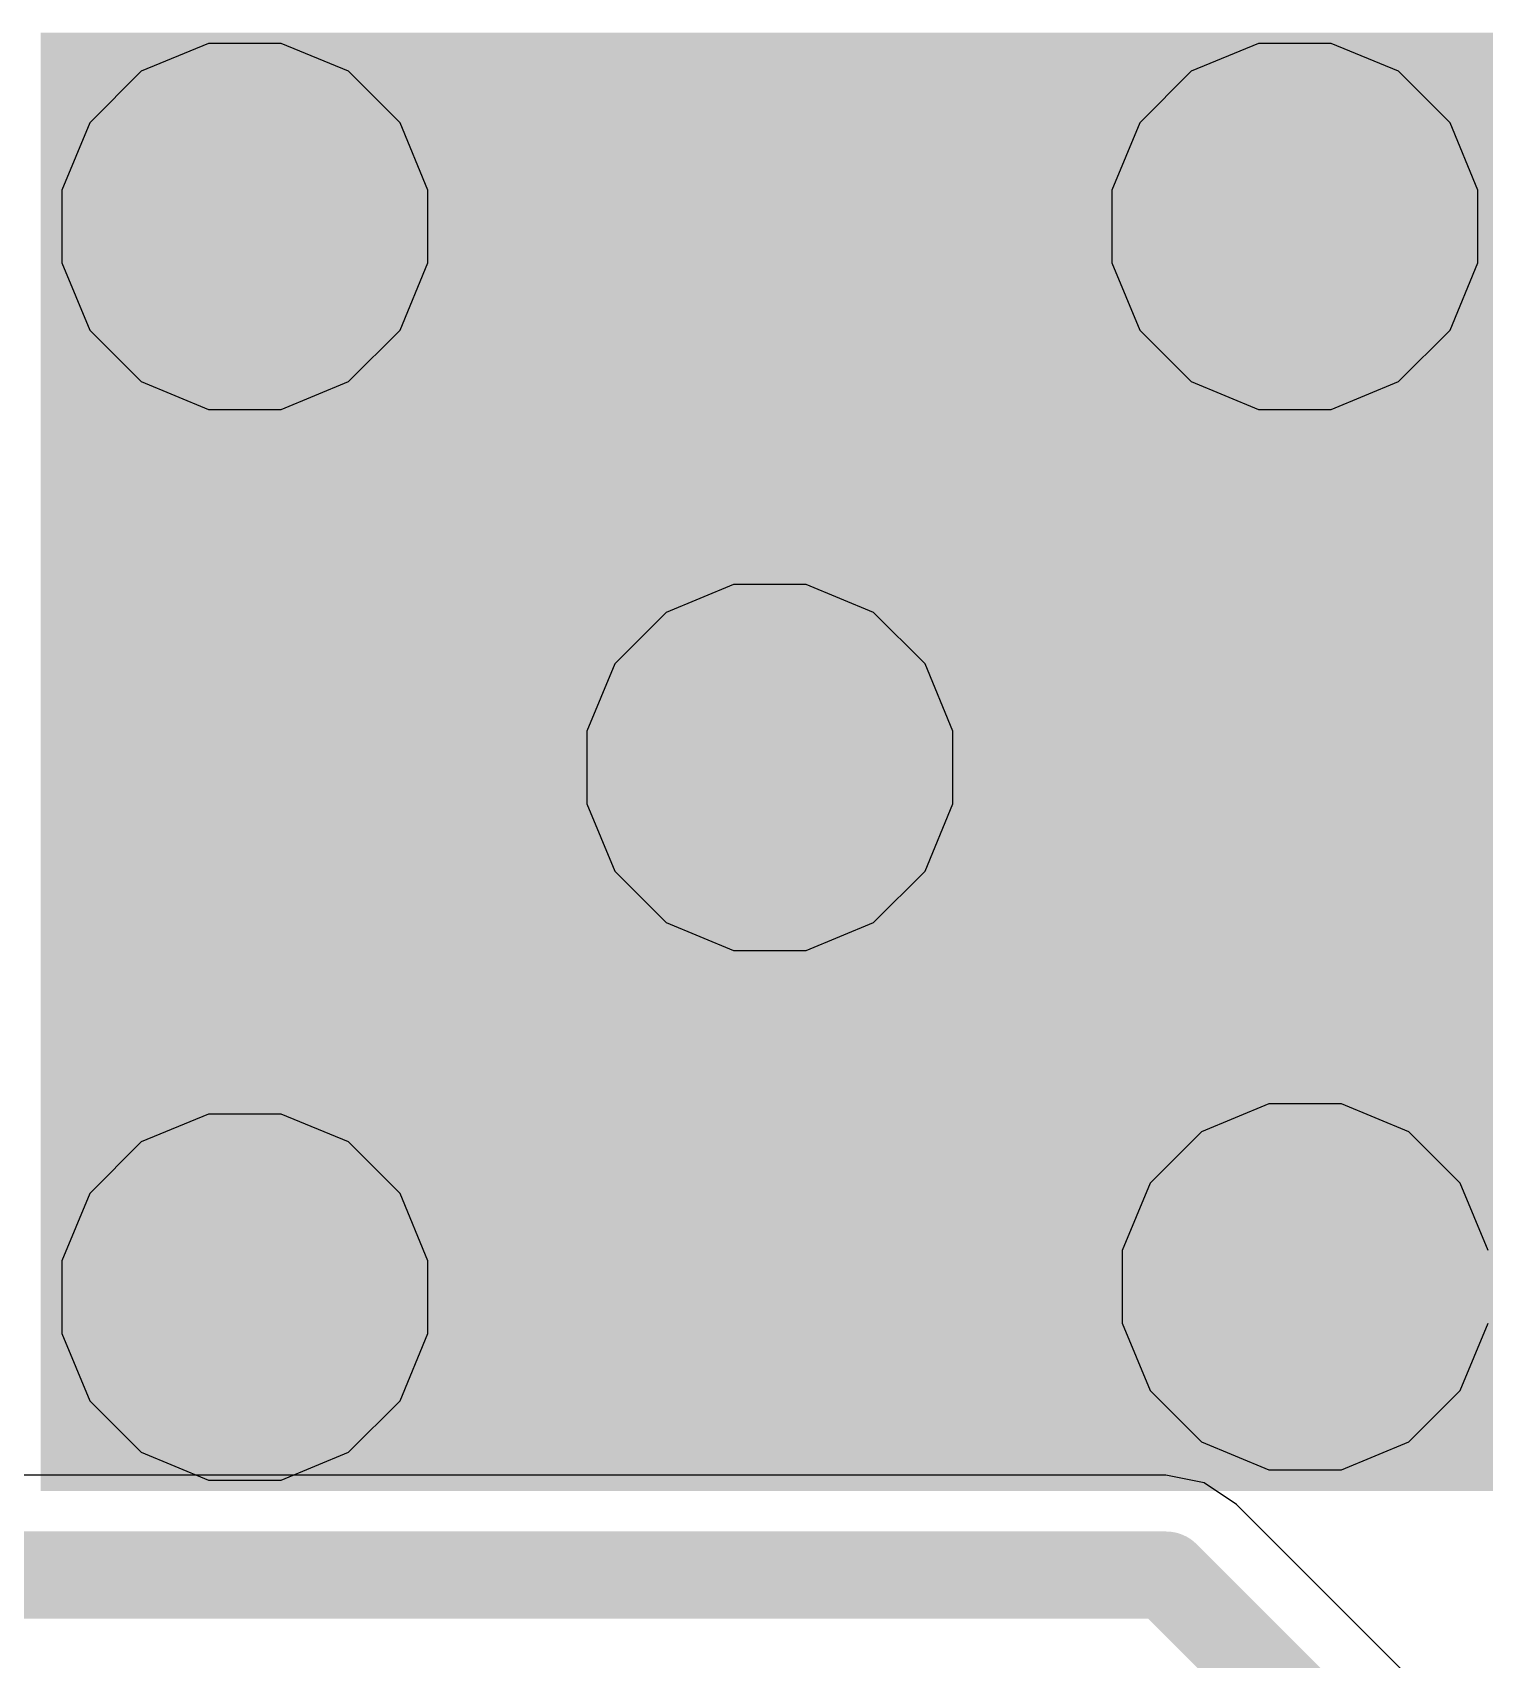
# Model space of a CAD drawing. Header units: inches. Extents: x -22 to 5433, y -13 to 5447.
# Drawn here: x 26.562 to 29.951, y 13.392 to 17.188 of the extents above; entities that cross this region are included whole.
import ezdxf

# ---------------------------------------------------------------- set-up
doc = ezdxf.new("R2010")
doc.units = ezdxf.units.IN
for name, color, linetype in [('Bottom Layer', 5, 'Continuous'), ('Drill Drawing', 1, 'Continuous'), ('Ground', 16, 'Continuous'), ('Power', 76, 'Continuous'), ('Top Layer', 1, 'Continuous'), ('Top Paste', 8, 'Continuous'), ('Top Solder', 216, 'Continuous'), ('Via Holes', 16, 'Continuous')]:
    doc.layers.add(name, color=color, linetype=linetype)

msp = doc.modelspace()

# ---------------------------------------------------------------- hatches: boundary and pattern name
at = {"layer": 'Bottom Layer'}
h = msp.add_hatch(color=5, dxfattribs=at)
edge = h.paths.add_edge_path()
edge.add_arc((27.0577, 16.736), 0.3, 0, 360)
h = msp.add_hatch(color=5, dxfattribs=at)
edge = h.paths.add_edge_path()
edge.add_arc((29.5083, 16.736), 0.3, 0, 360)
h = msp.add_hatch(color=5, dxfattribs=at)
edge = h.paths.add_edge_path()
edge.add_arc((28.283, 15.4733), 0.3, 0, 360)
h = msp.add_hatch(color=5, dxfattribs=at)
edge = h.paths.add_edge_path()
edge.add_arc((29.5322, 14.2615), 0.3, 0, 360)
h = msp.add_hatch(color=5, dxfattribs=at)
edge = h.paths.add_edge_path()
edge.add_arc((27.0577, 14.2376), 0.3, 0, 360)
at = {"layer": 'Ground'}
h = msp.add_hatch(color=16, dxfattribs=at)
edge = h.paths.add_edge_path()
edge.add_arc((27.0577, 16.736), 0.3, 0, 360)
h = msp.add_hatch(color=16, dxfattribs=at)
edge = h.paths.add_edge_path()
edge.add_arc((29.5083, 16.736), 0.3, 0, 360)
h = msp.add_hatch(color=16, dxfattribs=at)
edge = h.paths.add_edge_path()
edge.add_arc((28.283, 15.4733), 0.3, 0, 360)
h = msp.add_hatch(color=16, dxfattribs=at)
edge = h.paths.add_edge_path()
edge.add_arc((29.5322, 14.2615), 0.3, 0, 360)
h = msp.add_hatch(color=16, dxfattribs=at)
edge = h.paths.add_edge_path()
edge.add_arc((27.0577, 14.2376), 0.3, 0, 360)
at = {"layer": 'Power'}
h = msp.add_hatch(color=76, dxfattribs=at)
edge = h.paths.add_edge_path()
edge.add_arc((27.0577, 16.736), 0.3, 0, 360)
h = msp.add_hatch(color=76, dxfattribs=at)
edge = h.paths.add_edge_path()
edge.add_arc((29.5083, 16.736), 0.3, 0, 360)
h = msp.add_hatch(color=76, dxfattribs=at)
edge = h.paths.add_edge_path()
edge.add_arc((28.283, 15.4733), 0.3, 0, 360)
h = msp.add_hatch(color=76, dxfattribs=at)
edge = h.paths.add_edge_path()
edge.add_arc((29.5322, 14.2615), 0.3, 0, 360)
h = msp.add_hatch(color=76, dxfattribs=at)
edge = h.paths.add_edge_path()
edge.add_arc((27.0577, 14.2376), 0.3, 0, 360)
at = {"layer": 'Top Layer'}
msp.add_hatch(color=1, dxfattribs=at).paths.add_polyline_path([(29.883, 13.8868), (26.683, 13.8868), (26.683, 17.0868), (29.883, 17.0868)])
h = msp.add_hatch(color=1, dxfattribs=at)
edge = h.paths.add_edge_path()
edge.add_arc((27.0577, 16.736), 0.3, 0, 360)
h = msp.add_hatch(color=1, dxfattribs=at)
edge = h.paths.add_edge_path()
edge.add_arc((29.5083, 16.736), 0.3, 0, 360)
h = msp.add_hatch(color=1, dxfattribs=at)
edge = h.paths.add_edge_path()
edge.add_arc((28.283, 15.4733), 0.3, 0, 360)
h = msp.add_hatch(color=1, dxfattribs=at)
edge = h.paths.add_edge_path()
edge.add_arc((29.5322, 14.2615), 0.3, 0, 360)
h = msp.add_hatch(color=1, dxfattribs=at)
edge = h.paths.add_edge_path()
edge.add_arc((27.0577, 14.2376), 0.3, 0, 360)
at = {"layer": 'Top Paste'}
msp.add_hatch(color=8, dxfattribs=at).paths.add_polyline_path([(29.883, 13.8868), (26.683, 13.8868), (26.683, 17.0868), (29.883, 17.0868)])
at = {"layer": 'Top Solder'}
msp.add_hatch(color=216, dxfattribs=at).paths.add_polyline_path([(29.9846, 13.7852), (26.5814, 13.7852), (26.5814, 17.1884), (29.9846, 17.1884)])
at = {"layer": 'Via Holes'}
h = msp.add_hatch(color=7, dxfattribs=at)
edge = h.paths.add_edge_path()
edge.add_arc((27.0577, 16.736), 0.15, 0, 360)
h = msp.add_hatch(color=7, dxfattribs=at)
edge = h.paths.add_edge_path()
edge.add_arc((29.5083, 16.736), 0.15, 0, 360)
h = msp.add_hatch(color=7, dxfattribs=at)
edge = h.paths.add_edge_path()
edge.add_arc((28.283, 15.4733), 0.15, 0, 360)
h = msp.add_hatch(color=7, dxfattribs=at)
edge = h.paths.add_edge_path()
edge.add_arc((29.5322, 14.2615), 0.15, 0, 360)
h = msp.add_hatch(color=7, dxfattribs=at)
edge = h.paths.add_edge_path()
edge.add_arc((27.0577, 14.2376), 0.15, 0, 360)

# ---------------------------------------------------------------- linework, layer by layer
at = {"layer": 'Drill Drawing'}
for points in [[(26.8037, 16.99, 0.0508, 0.0508, 0), (27.3117, 16.99, 0.0508, 0.0508, 0)], [(26.8037, 16.482, 0.0508, 0.0508, 0), (26.8037, 16.99, 0.0508, 0.0508, 0)], [(27.3117, 16.482, 0.0508, 0.0508, 0), (27.3117, 16.99, 0.0508, 0.0508, 0)], [(29.2543, 16.99, 0.0508, 0.0508, 0), (29.7623, 16.99, 0.0508, 0.0508, 0)], [(29.2543, 16.482, 0.0508, 0.0508, 0), (29.2543, 16.99, 0.0508, 0.0508, 0)], [(29.7623, 16.482, 0.0508, 0.0508, 0), (29.7623, 16.99, 0.0508, 0.0508, 0)], [(26.9053, 16.8884, 0.0508, 0.0508, 0), (27.2101, 16.8884, 0.0508, 0.0508, 0)], [(26.9053, 16.5836, 0.0508, 0.0508, 0), (26.9053, 16.8884, 0.0508, 0.0508, 0)], [(27.2101, 16.5836, 0.0508, 0.0508, 0), (27.2101, 16.8884, 0.0508, 0.0508, 0)], [(29.3559, 16.8884, 0.0508, 0.0508, 0), (29.6607, 16.8884, 0.0508, 0.0508, 0)], [(29.3559, 16.5836, 0.0508, 0.0508, 0), (29.3559, 16.8884, 0.0508, 0.0508, 0)], [(29.6607, 16.5836, 0.0508, 0.0508, 0), (29.6607, 16.8884, 0.0508, 0.0508, 0)], [(26.9053, 16.5836, 0.0508, 0.0508, 0), (27.2101, 16.5836, 0.0508, 0.0508, 0)], [(29.3559, 16.5836, 0.0508, 0.0508, 0), (29.6607, 16.5836, 0.0508, 0.0508, 0)], [(26.8037, 16.482, 0.0508, 0.0508, 0), (27.3117, 16.482, 0.0508, 0.0508, 0)], [(29.2543, 16.482, 0.0508, 0.0508, 0), (29.7623, 16.482, 0.0508, 0.0508, 0)], [(28.029, 15.7273, 0.0508, 0.0508, 0), (28.537, 15.7273, 0.0508, 0.0508, 0)], [(28.029, 15.2193, 0.0508, 0.0508, 0), (28.029, 15.7273, 0.0508, 0.0508, 0)], [(28.537, 15.2193, 0.0508, 0.0508, 0), (28.537, 15.7273, 0.0508, 0.0508, 0)], [(28.1306, 15.6257, 0.0508, 0.0508, 0), (28.4354, 15.6257, 0.0508, 0.0508, 0)], [(28.1306, 15.3209, 0.0508, 0.0508, 0), (28.1306, 15.6257, 0.0508, 0.0508, 0)], [(28.4354, 15.3209, 0.0508, 0.0508, 0), (28.4354, 15.6257, 0.0508, 0.0508, 0)], [(28.1306, 15.3209, 0.0508, 0.0508, 0), (28.4354, 15.3209, 0.0508, 0.0508, 0)], [(28.029, 15.2193, 0.0508, 0.0508, 0), (28.537, 15.2193, 0.0508, 0.0508, 0)], [(29.2782, 14.5155, 0.0508, 0.0508, 0), (29.7862, 14.5155, 0.0508, 0.0508, 0)], [(29.2782, 14.0075, 0.0508, 0.0508, 0), (29.2782, 14.5155, 0.0508, 0.0508, 0)], [(29.7862, 14.0075, 0.0508, 0.0508, 0), (29.7862, 14.5155, 0.0508, 0.0508, 0)], [(26.8037, 14.4916, 0.0508, 0.0508, 0), (27.3117, 14.4916, 0.0508, 0.0508, 0)], [(26.8037, 13.9836, 0.0508, 0.0508, 0), (26.8037, 14.4916, 0.0508, 0.0508, 0)], [(27.3117, 13.9836, 0.0508, 0.0508, 0), (27.3117, 14.4916, 0.0508, 0.0508, 0)], [(29.3798, 14.4139, 0.0508, 0.0508, 0), (29.6846, 14.4139, 0.0508, 0.0508, 0)], [(29.3798, 14.1091, 0.0508, 0.0508, 0), (29.3798, 14.4139, 0.0508, 0.0508, 0)], [(29.6846, 14.1091, 0.0508, 0.0508, 0), (29.6846, 14.4139, 0.0508, 0.0508, 0)], [(26.9053, 14.39, 0.0508, 0.0508, 0), (27.2101, 14.39, 0.0508, 0.0508, 0)], [(26.9053, 14.0852, 0.0508, 0.0508, 0), (26.9053, 14.39, 0.0508, 0.0508, 0)], [(27.2101, 14.0852, 0.0508, 0.0508, 0), (27.2101, 14.39, 0.0508, 0.0508, 0)], [(29.3798, 14.1091, 0.0508, 0.0508, 0), (29.6846, 14.1091, 0.0508, 0.0508, 0)], [(26.9053, 14.0852, 0.0508, 0.0508, 0), (27.2101, 14.0852, 0.0508, 0.0508, 0)], [(26.8037, 13.9836, 0.0508, 0.0508, 0), (27.3117, 13.9836, 0.0508, 0.0508, 0)], [(29.2782, 14.0075, 0.0508, 0.0508, 0), (29.7862, 14.0075, 0.0508, 0.0508, 0)]]:
    msp.add_lwpolyline(points, format="xyseb", dxfattribs=at)
for points in [[(26.791, 16.99, 0.0254, 0.0254, 1), (26.8164, 16.99, 0.0254, 0.0254, 1)], [(26.791, 16.99, 0.0254, 0.0254, 1), (26.8164, 16.99, 0.0254, 0.0254, 1)], [(27.299, 16.99, 0.0254, 0.0254, 1), (27.3244, 16.99, 0.0254, 0.0254, 1)], [(27.299, 16.99, 0.0254, 0.0254, 1), (27.3244, 16.99, 0.0254, 0.0254, 1)], [(29.2416, 16.99, 0.0254, 0.0254, 1), (29.267, 16.99, 0.0254, 0.0254, 1)], [(29.2416, 16.99, 0.0254, 0.0254, 1), (29.267, 16.99, 0.0254, 0.0254, 1)], [(29.7496, 16.99, 0.0254, 0.0254, 1), (29.775, 16.99, 0.0254, 0.0254, 1)], [(29.7496, 16.99, 0.0254, 0.0254, 1), (29.775, 16.99, 0.0254, 0.0254, 1)], [(26.8926, 16.8884, 0.0254, 0.0254, 1), (26.918, 16.8884, 0.0254, 0.0254, 1)], [(26.8926, 16.8884, 0.0254, 0.0254, 1), (26.918, 16.8884, 0.0254, 0.0254, 1)], [(27.1974, 16.8884, 0.0254, 0.0254, 1), (27.2228, 16.8884, 0.0254, 0.0254, 1)], [(27.1974, 16.8884, 0.0254, 0.0254, 1), (27.2228, 16.8884, 0.0254, 0.0254, 1)], [(29.3432, 16.8884, 0.0254, 0.0254, 1), (29.3686, 16.8884, 0.0254, 0.0254, 1)], [(29.3432, 16.8884, 0.0254, 0.0254, 1), (29.3686, 16.8884, 0.0254, 0.0254, 1)], [(29.648, 16.8884, 0.0254, 0.0254, 1), (29.6734, 16.8884, 0.0254, 0.0254, 1)], [(29.648, 16.8884, 0.0254, 0.0254, 1), (29.6734, 16.8884, 0.0254, 0.0254, 1)], [(26.8926, 16.5836, 0.0254, 0.0254, 1), (26.918, 16.5836, 0.0254, 0.0254, 1)], [(26.8926, 16.5836, 0.0254, 0.0254, 1), (26.918, 16.5836, 0.0254, 0.0254, 1)], [(27.1974, 16.5836, 0.0254, 0.0254, 1), (27.2228, 16.5836, 0.0254, 0.0254, 1)], [(27.1974, 16.5836, 0.0254, 0.0254, 1), (27.2228, 16.5836, 0.0254, 0.0254, 1)], [(29.3432, 16.5836, 0.0254, 0.0254, 1), (29.3686, 16.5836, 0.0254, 0.0254, 1)], [(29.3432, 16.5836, 0.0254, 0.0254, 1), (29.3686, 16.5836, 0.0254, 0.0254, 1)], [(29.648, 16.5836, 0.0254, 0.0254, 1), (29.6734, 16.5836, 0.0254, 0.0254, 1)], [(29.648, 16.5836, 0.0254, 0.0254, 1), (29.6734, 16.5836, 0.0254, 0.0254, 1)], [(26.791, 16.482, 0.0254, 0.0254, 1), (26.8164, 16.482, 0.0254, 0.0254, 1)], [(26.791, 16.482, 0.0254, 0.0254, 1), (26.8164, 16.482, 0.0254, 0.0254, 1)], [(27.299, 16.482, 0.0254, 0.0254, 1), (27.3244, 16.482, 0.0254, 0.0254, 1)], [(27.299, 16.482, 0.0254, 0.0254, 1), (27.3244, 16.482, 0.0254, 0.0254, 1)], [(29.2416, 16.482, 0.0254, 0.0254, 1), (29.267, 16.482, 0.0254, 0.0254, 1)], [(29.2416, 16.482, 0.0254, 0.0254, 1), (29.267, 16.482, 0.0254, 0.0254, 1)], [(29.7496, 16.482, 0.0254, 0.0254, 1), (29.775, 16.482, 0.0254, 0.0254, 1)], [(29.7496, 16.482, 0.0254, 0.0254, 1), (29.775, 16.482, 0.0254, 0.0254, 1)], [(28.0163, 15.7273, 0.0254, 0.0254, 1), (28.0417, 15.7273, 0.0254, 0.0254, 1)], [(28.0163, 15.7273, 0.0254, 0.0254, 1), (28.0417, 15.7273, 0.0254, 0.0254, 1)], [(28.5243, 15.7273, 0.0254, 0.0254, 1), (28.5497, 15.7273, 0.0254, 0.0254, 1)], [(28.5243, 15.7273, 0.0254, 0.0254, 1), (28.5497, 15.7273, 0.0254, 0.0254, 1)], [(28.1179, 15.6257, 0.0254, 0.0254, 1), (28.1433, 15.6257, 0.0254, 0.0254, 1)], [(28.1179, 15.6257, 0.0254, 0.0254, 1), (28.1433, 15.6257, 0.0254, 0.0254, 1)], [(28.4227, 15.6257, 0.0254, 0.0254, 1), (28.4481, 15.6257, 0.0254, 0.0254, 1)], [(28.4227, 15.6257, 0.0254, 0.0254, 1), (28.4481, 15.6257, 0.0254, 0.0254, 1)], [(28.1179, 15.3209, 0.0254, 0.0254, 1), (28.1433, 15.3209, 0.0254, 0.0254, 1)], [(28.1179, 15.3209, 0.0254, 0.0254, 1), (28.1433, 15.3209, 0.0254, 0.0254, 1)], [(28.4227, 15.3209, 0.0254, 0.0254, 1), (28.4481, 15.3209, 0.0254, 0.0254, 1)], [(28.4227, 15.3209, 0.0254, 0.0254, 1), (28.4481, 15.3209, 0.0254, 0.0254, 1)], [(28.0163, 15.2193, 0.0254, 0.0254, 1), (28.0417, 15.2193, 0.0254, 0.0254, 1)], [(28.0163, 15.2193, 0.0254, 0.0254, 1), (28.0417, 15.2193, 0.0254, 0.0254, 1)], [(28.5243, 15.2193, 0.0254, 0.0254, 1), (28.5497, 15.2193, 0.0254, 0.0254, 1)], [(28.5243, 15.2193, 0.0254, 0.0254, 1), (28.5497, 15.2193, 0.0254, 0.0254, 1)], [(29.2655, 14.5155, 0.0254, 0.0254, 1), (29.2909, 14.5155, 0.0254, 0.0254, 1)], [(29.2655, 14.5155, 0.0254, 0.0254, 1), (29.2909, 14.5155, 0.0254, 0.0254, 1)], [(29.7735, 14.5155, 0.0254, 0.0254, 1), (29.7989, 14.5155, 0.0254, 0.0254, 1)], [(29.7735, 14.5155, 0.0254, 0.0254, 1), (29.7989, 14.5155, 0.0254, 0.0254, 1)], [(26.791, 14.4916, 0.0254, 0.0254, 1), (26.8164, 14.4916, 0.0254, 0.0254, 1)], [(26.791, 14.4916, 0.0254, 0.0254, 1), (26.8164, 14.4916, 0.0254, 0.0254, 1)], [(27.299, 14.4916, 0.0254, 0.0254, 1), (27.3244, 14.4916, 0.0254, 0.0254, 1)], [(27.299, 14.4916, 0.0254, 0.0254, 1), (27.3244, 14.4916, 0.0254, 0.0254, 1)], [(29.3671, 14.4139, 0.0254, 0.0254, 1), (29.3925, 14.4139, 0.0254, 0.0254, 1)], [(29.3671, 14.4139, 0.0254, 0.0254, 1), (29.3925, 14.4139, 0.0254, 0.0254, 1)], [(29.6719, 14.4139, 0.0254, 0.0254, 1), (29.6973, 14.4139, 0.0254, 0.0254, 1)], [(29.6719, 14.4139, 0.0254, 0.0254, 1), (29.6973, 14.4139, 0.0254, 0.0254, 1)], [(26.8926, 14.39, 0.0254, 0.0254, 1), (26.918, 14.39, 0.0254, 0.0254, 1)], [(26.8926, 14.39, 0.0254, 0.0254, 1), (26.918, 14.39, 0.0254, 0.0254, 1)], [(27.1974, 14.39, 0.0254, 0.0254, 1), (27.2228, 14.39, 0.0254, 0.0254, 1)], [(27.1974, 14.39, 0.0254, 0.0254, 1), (27.2228, 14.39, 0.0254, 0.0254, 1)], [(29.3671, 14.1091, 0.0254, 0.0254, 1), (29.3925, 14.1091, 0.0254, 0.0254, 1)], [(29.3671, 14.1091, 0.0254, 0.0254, 1), (29.3925, 14.1091, 0.0254, 0.0254, 1)], [(29.6719, 14.1091, 0.0254, 0.0254, 1), (29.6973, 14.1091, 0.0254, 0.0254, 1)], [(29.6719, 14.1091, 0.0254, 0.0254, 1), (29.6973, 14.1091, 0.0254, 0.0254, 1)], [(26.8926, 14.0852, 0.0254, 0.0254, 1), (26.918, 14.0852, 0.0254, 0.0254, 1)], [(26.8926, 14.0852, 0.0254, 0.0254, 1), (26.918, 14.0852, 0.0254, 0.0254, 1)], [(27.1974, 14.0852, 0.0254, 0.0254, 1), (27.2228, 14.0852, 0.0254, 0.0254, 1)], [(27.1974, 14.0852, 0.0254, 0.0254, 1), (27.2228, 14.0852, 0.0254, 0.0254, 1)], [(26.791, 13.9836, 0.0254, 0.0254, 1), (26.8164, 13.9836, 0.0254, 0.0254, 1)], [(26.791, 13.9836, 0.0254, 0.0254, 1), (26.8164, 13.9836, 0.0254, 0.0254, 1)], [(27.299, 13.9836, 0.0254, 0.0254, 1), (27.3244, 13.9836, 0.0254, 0.0254, 1)], [(27.299, 13.9836, 0.0254, 0.0254, 1), (27.3244, 13.9836, 0.0254, 0.0254, 1)], [(29.2655, 14.0075, 0.0254, 0.0254, 1), (29.2909, 14.0075, 0.0254, 0.0254, 1)], [(29.2655, 14.0075, 0.0254, 0.0254, 1), (29.2909, 14.0075, 0.0254, 0.0254, 1)], [(29.7735, 14.0075, 0.0254, 0.0254, 1), (29.7989, 14.0075, 0.0254, 0.0254, 1)], [(29.7735, 14.0075, 0.0254, 0.0254, 1), (29.7989, 14.0075, 0.0254, 0.0254, 1)]]:
    msp.add_lwpolyline(points, format="xyseb", close=True, dxfattribs=at)
at = {"layer": 'Ground'}
for p, q in [((29.2073, 13.8221), (26.4862, 13.8221)), ((29.2965, 13.8043), (29.2073, 13.8221)), ((29.3721, 13.7538), (29.2965, 13.8043)), ((30.0478, 13.0781), (29.3721, 13.7538))]:
    msp.add_line(p, q, dxfattribs=at)
for points in [[(26.3897, 13.589, 0.2032, 0.2032, 0), (29.2073, 13.589, 0.2032, 0.2032, 0)], [(29.2073, 13.589, 0.2032, 0.2032, 0), (29.883, 12.9133, 0.2032, 0.2032, 0)]]:
    msp.add_lwpolyline(points, format="xyseb", dxfattribs=at)
msp.add_lwpolyline([(29.1565, 13.589, 0.1016, 0.1016, 1), (29.2581, 13.589, 0.1016, 0.1016, 1)], format="xyseb", close=True, dxfattribs=at)
msp.add_lwpolyline([(29.1565, 13.589, 0.1016, 0.1016, 1), (29.2581, 13.589, 0.1016, 0.1016, 1)], format="xyseb", close=True, dxfattribs=at)
at = {"layer": 'Power'}
for p, q in [((26.9728, 17.163), (26.8159, 17.0979)), ((27.1427, 17.163), (26.9728, 17.163)), ((27.2996, 17.0979), (27.1427, 17.163)), ((29.4233, 17.163), (29.2664, 17.098)), ((29.5932, 17.163), (29.4233, 17.163)), ((29.7501, 17.098), (29.5932, 17.163)), ((26.8159, 17.0979), (26.6957, 16.9778)), ((27.4197, 16.9778), (27.2996, 17.0979)), ((29.2664, 17.098), (29.1463, 16.9778)), ((29.8703, 16.9778), (29.7501, 17.098)), ((26.6957, 16.9778), (26.6307, 16.8209)), ((27.4847, 16.8209), (27.4197, 16.9778)), ((29.1463, 16.9778), (29.0813, 16.8209)), ((29.9353, 16.8209), (29.8703, 16.9778)), ((26.6307, 16.8209), (26.6307, 16.651)), ((27.4847, 16.651), (27.4847, 16.8209)), ((29.0813, 16.8209), (29.0813, 16.651)), ((29.9353, 16.651), (29.9353, 16.8209)), ((26.6307, 16.651), (26.6957, 16.4941)), ((27.4197, 16.4941), (27.4847, 16.651)), ((29.0813, 16.651), (29.1463, 16.4941)), ((29.8703, 16.4941), (29.9353, 16.651)), ((26.6957, 16.4941), (26.8159, 16.374)), ((27.2996, 16.374), (27.4197, 16.4941)), ((29.1463, 16.4941), (29.2664, 16.374)), ((29.7501, 16.374), (29.8703, 16.4941)), ((26.8159, 16.374), (26.9728, 16.309)), ((27.1427, 16.309), (27.2996, 16.374)), ((29.2664, 16.374), (29.4233, 16.309)), ((29.5932, 16.309), (29.7501, 16.374)), ((26.9728, 16.309), (27.1427, 16.309)), ((29.4233, 16.309), (29.5932, 16.309)), ((28.1981, 15.9003), (28.0411, 15.8353)), ((28.3679, 15.9003), (28.1981, 15.9003)), ((28.5249, 15.8353), (28.3679, 15.9003)), ((28.0411, 15.8353), (27.921, 15.7152)), ((28.645, 15.7152), (28.5249, 15.8353)), ((27.921, 15.7152), (27.856, 15.5583)), ((28.71, 15.5583), (28.645, 15.7152)), ((27.856, 15.5583), (27.856, 15.3884)), ((28.71, 15.3884), (28.71, 15.5583)), ((27.856, 15.3884), (27.921, 15.2315)), ((28.645, 15.2315), (28.71, 15.3884)), ((27.921, 15.2315), (28.0411, 15.1113)), ((28.5249, 15.1113), (28.645, 15.2315)), ((28.0411, 15.1113), (28.1981, 15.0463)), ((28.3679, 15.0463), (28.5249, 15.1113)), ((28.1981, 15.0463), (28.3679, 15.0463)), ((26.9728, 14.6646), (26.8159, 14.5996)), ((27.1427, 14.6646), (26.9728, 14.6646)), ((27.2996, 14.5996), (27.1427, 14.6646)), ((29.4473, 14.6885), (29.2903, 14.6235)), ((29.6171, 14.6885), (29.4473, 14.6885)), ((29.7741, 14.6235), (29.6171, 14.6885)), ((29.2903, 14.6235), (29.1702, 14.5034)), ((29.8942, 14.5034), (29.7741, 14.6235)), ((26.8159, 14.5996), (26.6957, 14.4794)), ((27.4197, 14.4794), (27.2996, 14.5996)), ((29.1702, 14.5034), (29.1052, 14.3464)), ((29.9592, 14.3464), (29.8942, 14.5034)), ((26.6957, 14.4794), (26.6307, 14.3225)), ((27.4847, 14.3225), (27.4197, 14.4794)), ((26.6307, 14.3225), (26.6307, 14.1526)), ((27.4847, 14.1526), (27.4847, 14.3225)), ((29.1052, 14.3464), (29.1052, 14.1766)), ((29.1052, 14.1766), (29.1702, 14.0196)), ((29.8942, 14.0196), (29.9592, 14.1766)), ((26.6307, 14.1526), (26.6957, 13.9957)), ((27.4197, 13.9957), (27.4847, 14.1526)), ((29.1702, 14.0196), (29.2903, 13.8995)), ((29.7741, 13.8995), (29.8942, 14.0196)), ((26.6957, 13.9957), (26.8159, 13.8756)), ((27.2996, 13.8756), (27.4197, 13.9957)), ((29.2903, 13.8995), (29.4473, 13.8345)), ((29.6171, 13.8345), (29.7741, 13.8995)), ((26.8159, 13.8756), (26.9728, 13.8106)), ((27.1427, 13.8106), (27.2996, 13.8756)), ((29.4473, 13.8345), (29.6171, 13.8345)), ((26.9728, 13.8106), (27.1427, 13.8106))]:
    msp.add_line(p, q, dxfattribs=at)
at = {"layer": 'Top Layer'}
for points in [[(27.0577, 16.736, 0.127, 0.127, 0), (27.0577, 16.7868, 0.127, 0.127, 0)], [(27.0577, 16.712, 0.127, 0.127, 0), (27.0577, 16.736, 0.127, 0.127, 0)], [(27.0577, 16.712, 0.127, 0.127, 0), (28.283, 15.4868, 0.127, 0.127, 0)]]:
    msp.add_lwpolyline(points, format="xyseb", dxfattribs=at)
for points in [[(27.026, 16.7868, 0.0635, 0.0635, 1), (27.0895, 16.7868, 0.0635, 0.0635, 1)], [(27.026, 16.736, 0.0635, 0.0635, 1), (27.0895, 16.736, 0.0635, 0.0635, 1)], [(27.026, 16.736, 0.0635, 0.0635, 1), (27.0895, 16.736, 0.0635, 0.0635, 1)], [(27.026, 16.712, 0.0635, 0.0635, 1), (27.0895, 16.712, 0.0635, 0.0635, 1)], [(27.026, 16.712, 0.0635, 0.0635, 1), (27.0895, 16.712, 0.0635, 0.0635, 1)], [(28.2513, 15.4868, 0.0635, 0.0635, 1), (28.3148, 15.4868, 0.0635, 0.0635, 1)]]:
    msp.add_lwpolyline(points, format="xyseb", close=True, dxfattribs=at)

doc.saveas('drawing.dxf')
